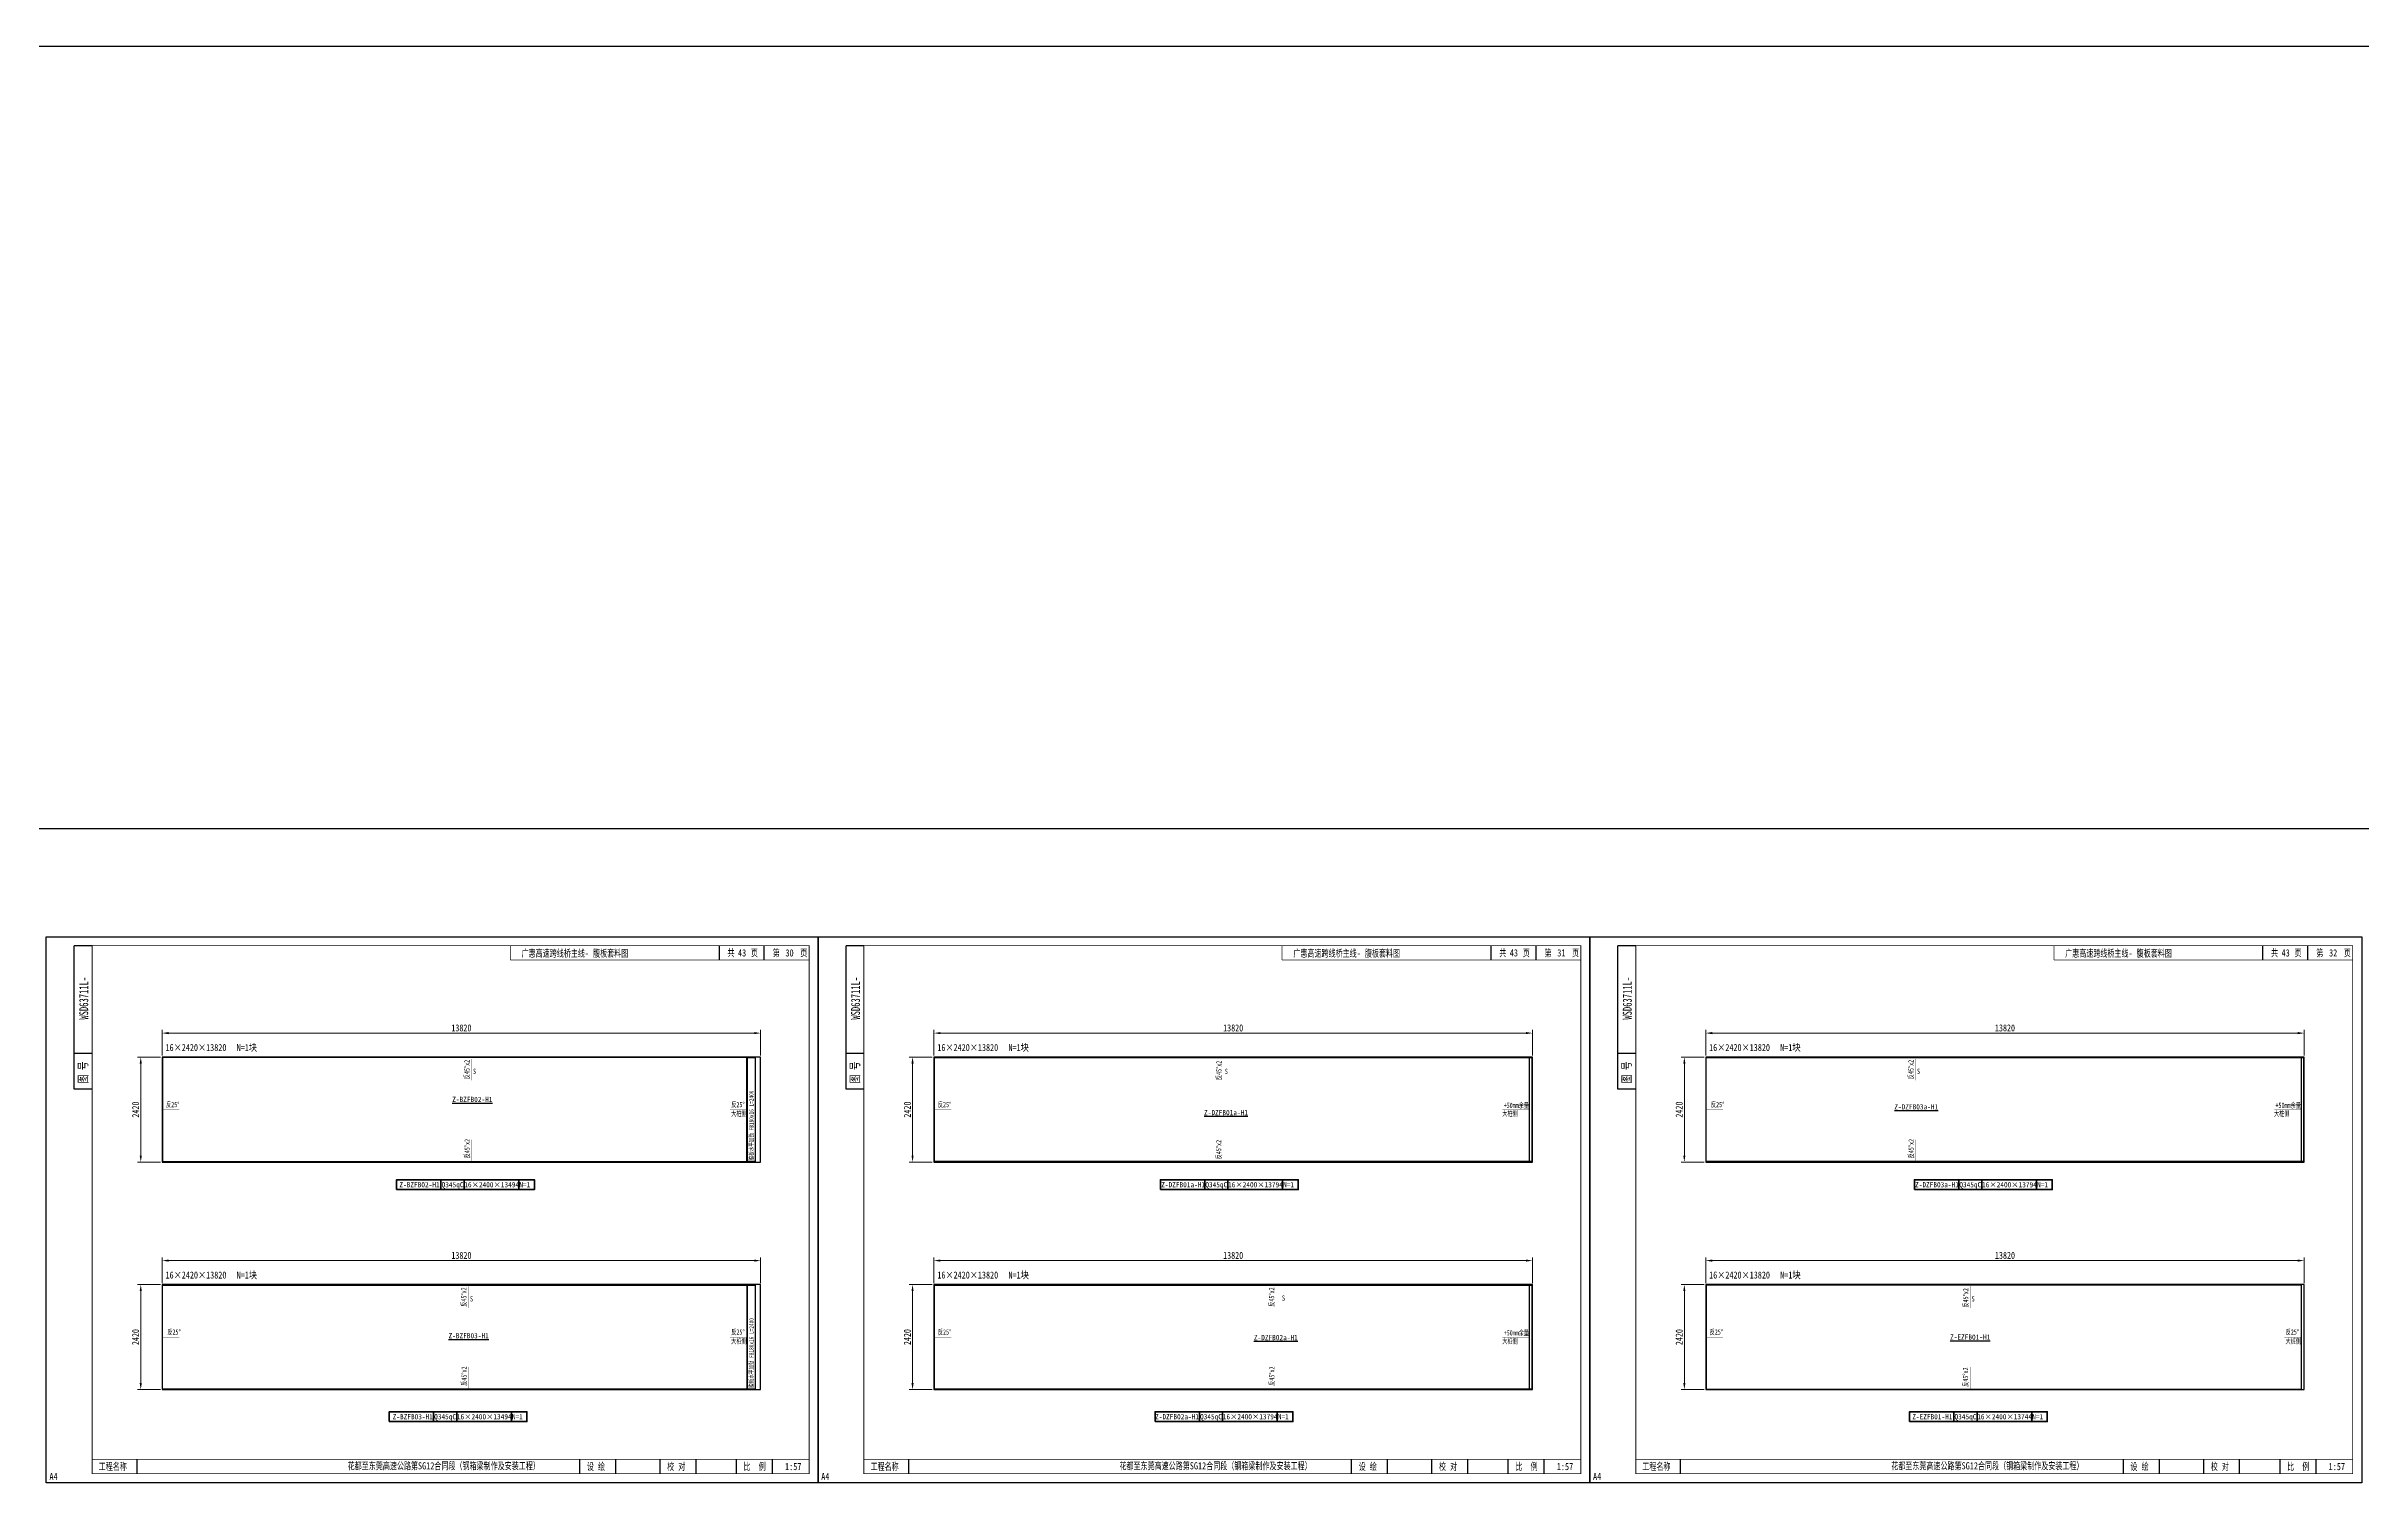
# Model space of a CAD drawing. Extents: x 1629247 to 2251351, y -601856 to -65897.
# Drawn here: x 1904992 to 1958452, y -567236 to -534088 of the extents above; entities that cross this region are included whole.
import ezdxf
from ezdxf.enums import TextEntityAlignment as Align

# ---------------------------------------------------------------- set-up
doc = ezdxf.new("R2010")
doc.units = 0
doc.header["$LTSCALE"] = 2
doc.header["$MEASUREMENT"] = 0
doc.header["$PDMODE"] = 35
doc.header["$PDSIZE"] = 50
doc.layers.get('0').update_dxf_attribs({"linetype": 'CONTINUOUS'})
doc.layers.get('Defpoints').update_dxf_attribs({"linetype": 'CONTINUOUS'})
doc.layers.add('1图框轮廓', color=7, linetype='CONTINUOUS', lineweight=35)
doc.layers.add('标注层', color=3, linetype='CONTINUOUS', lineweight=13)
doc.layers.add('A3', color=7, linetype='CONTINUOUS')
doc.styles.add('仿宋', font='仿宋_GB2312_1.ttf', dxfattribs={"width": 0.7})
doc.dimstyles.new('标准标注样式-60', dxfattribs={"dimscale": 60, "dimtxt": 2.7, "dimasz": 2.5, "dimexe": 1.25, "dimexo": 0.625, "dimtad": 1, "dimdec": 0, "dimdsep": 46, "dimtxsty": '仿宋', "dimcen": 2.5, "dimclrd": 3, "dimclre": 3, "dimclrt": 4, "dimazin": 0, "dimtfac": 1, "dimtdec": 0, "dimtmove": 0, "dimatfit": 3, "dimfxl": 1.25, "dimlwd": 13, "dimlwe": 13, "dimarcsym": 0})

# ---------------------------------------------------------------- blocks, each defined once
blk = doc.blocks.new('*D385')
at = {"color": 3, "lineweight": 13, "ltscale": 3}
for p, q in [((1907666, -557379), (1907666, -556786)), ((1921486, -557379), (1921486, -556786))]:
    blk.add_line(p, q, dxfattribs=at)
at = {"color": 3, "linetype": 'ByBlock', "lineweight": 13, "ltscale": 3}
blk.add_line((1921336, -556861), (1907816, -556861), dxfattribs=at)
at = {"color": 3, "ltscale": 3}
for points in [[(1907816, -556836), (1907816, -556886), (1907666, -556861)], [(1921336, -556836), (1921336, -556886), (1921486, -556861)]]:
    blk.add_solid(points, dxfattribs=at)
at = {"layer": 'Defpoints', "color": 0, "ltscale": 3}
for p in [(1907666, -556861), (1907666, -557416), (1921486, -557416)]:
    blk.add_point(p, dxfattribs=at)
at = {"color": 4, "ltscale": 3, "insert": (1914576, -556742), "char_height": 162, "attachment_point": 5, "style": '仿宋'}
blk.add_mtext('13820', dxfattribs=at)
blk = doc.blocks.new('*D386')
at = {"color": 3, "lineweight": 13, "ltscale": 3}
for p, q in [((1907628, -557416), (1907098, -557416)), ((1907628, -559836), (1907098, -559836))]:
    blk.add_line(p, q, dxfattribs=at)
at = {"color": 3, "linetype": 'ByBlock', "lineweight": 13, "ltscale": 3}
blk.add_line((1907173, -557566), (1907173, -559686), dxfattribs=at)
at = {"color": 3, "ltscale": 3}
for points in [[(1907148, -557566), (1907198, -557566), (1907173, -557416)], [(1907148, -559686), (1907198, -559686), (1907173, -559836)]]:
    blk.add_solid(points, dxfattribs=at)
at = {"layer": 'Defpoints', "color": 0, "ltscale": 3}
for p in [(1907666, -557416), (1907173, -559836), (1907666, -559836)]:
    blk.add_point(p, dxfattribs=at)
at = {"color": 4, "ltscale": 3, "insert": (1907054, -558626), "char_height": 162, "attachment_point": 5, "rotation": 90, "style": '仿宋'}
blk.add_mtext('2420', dxfattribs=at)
blk = doc.blocks.new('tukuangA4-')
at = {"layer": 'A3'}
for p, q in [((537, 7565), (537, 10327)), ((882, 10327), (537, 10327)), ((12951, 10051), (12951, 10327)), ((13814, 10051), (13814, 10327)), ((882, 8256), (537, 8256)), ((882, 7565), (537, 7565)), ((1745, 173), (1745, 449)), ((10266, 173), (10266, 449)), ((10957, 173), (10957, 449)), ((11811, 173), (11811, 449)), ((12502, 173), (12502, 449)), ((13280, 173), (13280, 449)), ((13971, 173), (13971, 449))]:
    blk.add_line(p, q, dxfattribs=at)
blk.add_lwpolyline([(14850, 10500), (14850, 0), (0, 0), (0, 10500)], close=True, dxfattribs=at)
for points, const_width in [([(882, 10327), (14677, 10327), (14677, 173), (882, 173), (882, 10327)], 17.3), ([(8927, 10051), (8927, 10327)], 13.8), ([(8927, 10051), (14677, 10051)], 13.8), ([(882, 449), (14677, 449)], 13.8)]:
    blk.add_lwpolyline(points, dxfattribs=dict(at, const_width=const_width))
at = {"layer": 'A3', "color": 7, "linetype": 'Continuous', "style": '仿宋', "width": 0.7}
for s, p in [('共    页', (13106, 10120)), ('第     页', (13977, 10120)), ('工程名称', (1009, 242)), ('花都至东莞高速公路第SG12合同段（钢箱梁制作及安装工程）', (5798, 255)), ('设 绘', (10401, 242)), ('校 对', (11946, 242)), ('比  例', (13415, 242))]:
    blk.add_text(s, height=138.1, dxfattribs=at).set_placement(p)
blk.add_text('WSD63711L-', height=172.6, rotation=90, dxfattribs=at).set_placement((806, 9316), align=Align.CENTER)
blk.add_text('图 号', height=172.6, rotation=90, dxfattribs=at).set_placement((793, 7681))
blk.add_text('A4', height=138.1, dxfattribs=at).set_placement((139, 50), align=Align.CENTER)
blk = doc.blocks.new('*D387')
at = {"color": 3, "lineweight": 13, "ltscale": 3}
for p, q in [((1907666, -562629), (1907666, -562036)), ((1921486, -562629), (1921486, -562036))]:
    blk.add_line(p, q, dxfattribs=at)
at = {"color": 3, "linetype": 'ByBlock', "lineweight": 13, "ltscale": 3}
blk.add_line((1921336, -562111), (1907816, -562111), dxfattribs=at)
at = {"color": 3, "ltscale": 3}
for points in [[(1907816, -562086), (1907816, -562136), (1907666, -562111)], [(1921336, -562086), (1921336, -562136), (1921486, -562111)]]:
    blk.add_solid(points, dxfattribs=at)
at = {"layer": 'Defpoints', "color": 0, "ltscale": 3}
for p in [(1907666, -562111), (1907666, -562666), (1921486, -562666)]:
    blk.add_point(p, dxfattribs=at)
at = {"color": 4, "ltscale": 3, "insert": (1914576, -561992), "char_height": 162, "attachment_point": 5, "style": '仿宋'}
blk.add_mtext('13820', dxfattribs=at)
blk = doc.blocks.new('*D388')
at = {"color": 3, "lineweight": 13, "ltscale": 3}
for p, q in [((1907628, -562666), (1907098, -562666)), ((1907628, -565086), (1907098, -565086))]:
    blk.add_line(p, q, dxfattribs=at)
at = {"color": 3, "linetype": 'ByBlock', "lineweight": 13, "ltscale": 3}
blk.add_line((1907173, -562816), (1907173, -564936), dxfattribs=at)
at = {"color": 3, "ltscale": 3}
for points in [[(1907148, -562816), (1907198, -562816), (1907173, -562666)], [(1907148, -564936), (1907198, -564936), (1907173, -565086)]]:
    blk.add_solid(points, dxfattribs=at)
at = {"layer": 'Defpoints', "color": 0, "ltscale": 3}
for p in [(1907666, -562666), (1907173, -565086), (1907666, -565086)]:
    blk.add_point(p, dxfattribs=at)
at = {"color": 4, "ltscale": 3, "insert": (1907054, -563876), "char_height": 162, "attachment_point": 5, "rotation": 90, "style": '仿宋'}
blk.add_mtext('2420', dxfattribs=at)
blk = doc.blocks.new('*D389')
at = {"color": 3, "lineweight": 13, "ltscale": 3}
for p, q in [((1925486, -557379), (1925486, -556786)), ((1939306, -557379), (1939306, -556786))]:
    blk.add_line(p, q, dxfattribs=at)
at = {"color": 3, "linetype": 'ByBlock', "lineweight": 13, "ltscale": 3}
blk.add_line((1939156, -556861), (1925636, -556861), dxfattribs=at)
at = {"color": 3, "ltscale": 3}
for points in [[(1925636, -556836), (1925636, -556886), (1925486, -556861)], [(1939156, -556836), (1939156, -556886), (1939306, -556861)]]:
    blk.add_solid(points, dxfattribs=at)
at = {"layer": 'Defpoints', "color": 0, "ltscale": 3}
for p in [(1925486, -556861), (1925486, -557416), (1939306, -557416)]:
    blk.add_point(p, dxfattribs=at)
at = {"color": 4, "ltscale": 3, "insert": (1932396, -556742), "char_height": 162, "attachment_point": 5, "style": '仿宋'}
blk.add_mtext('13820', dxfattribs=at)
blk = doc.blocks.new('*D390')
at = {"color": 3, "lineweight": 13, "ltscale": 3}
for p, q in [((1925448, -557416), (1924918, -557416)), ((1925448, -559836), (1924918, -559836))]:
    blk.add_line(p, q, dxfattribs=at)
at = {"color": 3, "linetype": 'ByBlock', "lineweight": 13, "ltscale": 3}
blk.add_line((1924993, -557566), (1924993, -559686), dxfattribs=at)
at = {"color": 3, "ltscale": 3}
for points in [[(1924968, -557566), (1925018, -557566), (1924993, -557416)], [(1924968, -559686), (1925018, -559686), (1924993, -559836)]]:
    blk.add_solid(points, dxfattribs=at)
at = {"layer": 'Defpoints', "color": 0, "ltscale": 3}
for p in [(1925486, -557416), (1924993, -559836), (1925486, -559836)]:
    blk.add_point(p, dxfattribs=at)
at = {"color": 4, "ltscale": 3, "insert": (1924874, -558626), "char_height": 162, "attachment_point": 5, "rotation": 90, "style": '仿宋'}
blk.add_mtext('2420', dxfattribs=at)
blk = doc.blocks.new('*D391')
at = {"color": 3, "lineweight": 13, "ltscale": 3}
for p, q in [((1925486, -562629), (1925486, -562036)), ((1939306, -562629), (1939306, -562036))]:
    blk.add_line(p, q, dxfattribs=at)
at = {"color": 3, "linetype": 'ByBlock', "lineweight": 13, "ltscale": 3}
blk.add_line((1939156, -562111), (1925636, -562111), dxfattribs=at)
at = {"color": 3, "ltscale": 3}
for points in [[(1925636, -562086), (1925636, -562136), (1925486, -562111)], [(1939156, -562086), (1939156, -562136), (1939306, -562111)]]:
    blk.add_solid(points, dxfattribs=at)
at = {"layer": 'Defpoints', "color": 0, "ltscale": 3}
for p in [(1925486, -562111), (1925486, -562666), (1939306, -562666)]:
    blk.add_point(p, dxfattribs=at)
at = {"color": 4, "ltscale": 3, "insert": (1932396, -561992), "char_height": 162, "attachment_point": 5, "style": '仿宋'}
blk.add_mtext('13820', dxfattribs=at)
blk = doc.blocks.new('*D392')
at = {"color": 3, "lineweight": 13, "ltscale": 3}
for p, q in [((1925448, -562666), (1924918, -562666)), ((1925448, -565086), (1924918, -565086))]:
    blk.add_line(p, q, dxfattribs=at)
at = {"color": 3, "linetype": 'ByBlock', "lineweight": 13, "ltscale": 3}
blk.add_line((1924993, -562816), (1924993, -564936), dxfattribs=at)
at = {"color": 3, "ltscale": 3}
for points in [[(1924968, -562816), (1925018, -562816), (1924993, -562666)], [(1924968, -564936), (1925018, -564936), (1924993, -565086)]]:
    blk.add_solid(points, dxfattribs=at)
at = {"layer": 'Defpoints', "color": 0, "ltscale": 3}
for p in [(1925486, -562666), (1924993, -565086), (1925486, -565086)]:
    blk.add_point(p, dxfattribs=at)
at = {"color": 4, "ltscale": 3, "insert": (1924874, -563876), "char_height": 162, "attachment_point": 5, "rotation": 90, "style": '仿宋'}
blk.add_mtext('2420', dxfattribs=at)
blk = doc.blocks.new('*D393')
at = {"color": 3, "lineweight": 13, "ltscale": 3}
for p, q in [((1943306, -557379), (1943306, -556786)), ((1957126, -557379), (1957126, -556786))]:
    blk.add_line(p, q, dxfattribs=at)
at = {"color": 3, "linetype": 'ByBlock', "lineweight": 13, "ltscale": 3}
blk.add_line((1956976, -556861), (1943456, -556861), dxfattribs=at)
at = {"color": 3, "ltscale": 3}
for points in [[(1943456, -556836), (1943456, -556886), (1943306, -556861)], [(1956976, -556836), (1956976, -556886), (1957126, -556861)]]:
    blk.add_solid(points, dxfattribs=at)
at = {"layer": 'Defpoints', "color": 0, "ltscale": 3}
for p in [(1943306, -556861), (1943306, -557416), (1957126, -557416)]:
    blk.add_point(p, dxfattribs=at)
at = {"color": 4, "ltscale": 3, "insert": (1950216, -556742), "char_height": 162, "attachment_point": 5, "style": '仿宋'}
blk.add_mtext('13820', dxfattribs=at)
blk = doc.blocks.new('*D394')
at = {"color": 3, "lineweight": 13, "ltscale": 3}
for p, q in [((1943268, -557416), (1942738, -557416)), ((1943268, -559836), (1942738, -559836))]:
    blk.add_line(p, q, dxfattribs=at)
at = {"color": 3, "linetype": 'ByBlock', "lineweight": 13, "ltscale": 3}
blk.add_line((1942813, -557566), (1942813, -559686), dxfattribs=at)
at = {"color": 3, "ltscale": 3}
for points in [[(1942788, -557566), (1942838, -557566), (1942813, -557416)], [(1942788, -559686), (1942838, -559686), (1942813, -559836)]]:
    blk.add_solid(points, dxfattribs=at)
at = {"layer": 'Defpoints', "color": 0, "ltscale": 3}
for p in [(1943306, -557416), (1942813, -559836), (1943306, -559836)]:
    blk.add_point(p, dxfattribs=at)
at = {"color": 4, "ltscale": 3, "insert": (1942694, -558626), "char_height": 162, "attachment_point": 5, "rotation": 90, "style": '仿宋'}
blk.add_mtext('2420', dxfattribs=at)
blk = doc.blocks.new('*D395')
at = {"color": 3, "lineweight": 13, "ltscale": 3}
for p, q in [((1943306, -562629), (1943306, -562036)), ((1957126, -562629), (1957126, -562036))]:
    blk.add_line(p, q, dxfattribs=at)
at = {"color": 3, "linetype": 'ByBlock', "lineweight": 13, "ltscale": 3}
blk.add_line((1956976, -562111), (1943456, -562111), dxfattribs=at)
at = {"color": 3, "ltscale": 3}
for points in [[(1943456, -562086), (1943456, -562136), (1943306, -562111)], [(1956976, -562086), (1956976, -562136), (1957126, -562111)]]:
    blk.add_solid(points, dxfattribs=at)
at = {"layer": 'Defpoints', "color": 0, "ltscale": 3}
for p in [(1943306, -562111), (1943306, -562666), (1957126, -562666)]:
    blk.add_point(p, dxfattribs=at)
at = {"color": 4, "ltscale": 3, "insert": (1950216, -561992), "char_height": 162, "attachment_point": 5, "style": '仿宋'}
blk.add_mtext('13820', dxfattribs=at)
blk = doc.blocks.new('*D396')
at = {"color": 3, "lineweight": 13, "ltscale": 3}
for p, q in [((1943268, -562666), (1942738, -562666)), ((1943268, -565086), (1942738, -565086))]:
    blk.add_line(p, q, dxfattribs=at)
at = {"color": 3, "linetype": 'ByBlock', "lineweight": 13, "ltscale": 3}
blk.add_line((1942813, -562816), (1942813, -564936), dxfattribs=at)
at = {"color": 3, "ltscale": 3}
for points in [[(1942788, -562816), (1942838, -562816), (1942813, -562666)], [(1942788, -564936), (1942838, -564936), (1942813, -565086)]]:
    blk.add_solid(points, dxfattribs=at)
at = {"layer": 'Defpoints', "color": 0, "ltscale": 3}
for p in [(1943306, -562666), (1942813, -565086), (1943306, -565086)]:
    blk.add_point(p, dxfattribs=at)
at = {"color": 4, "ltscale": 3, "insert": (1942694, -563876), "char_height": 162, "attachment_point": 5, "rotation": 90, "style": '仿宋'}
blk.add_mtext('2420', dxfattribs=at)

msp = doc.modelspace()

# ---------------------------------------------------------------- linework, layer by layer
at = {"color": 8, "ltscale": 3}
for p, q in [((1852530.5, -534088.3), (2049720.8, -534088.3)), ((1852530.5, -552139.4), (2049720.8, -552139.4))]:
    msp.add_line(p, q, dxfattribs=at)
at = {"color": 3, "ltscale": 3}
for p, q in [((1939239.9, -559826), (1939239.9, -557426)), ((1957059.9, -559826), (1957059.9, -557426)), ((1939239.9, -565076.3), (1939239.9, -562676.3))]:
    msp.add_line(p, q, dxfattribs=at)
at = {"color": 8, "ltscale": 3}
for points in [[(1907665.9, -559836), (1921485.9, -559836), (1921485.9, -557416), (1907665.9, -557416)], [(1925485.9, -559836), (1939305.9, -559836), (1939305.9, -557416), (1925485.9, -557416)], [(1943305.9, -559836), (1957125.9, -559836), (1957125.9, -557416), (1943305.9, -557416)], [(1907665.9, -565086.3), (1921485.9, -565086.3), (1921485.9, -562666.3), (1907665.9, -562666.3)], [(1925485.9, -565086.3), (1939305.9, -565086.3), (1939305.9, -562666.3), (1925485.9, -562666.3)], [(1943305.9, -565086.3), (1957125.9, -565086.3), (1957125.9, -562666.3), (1943305.9, -562666.3)]]:
    msp.add_lwpolyline(points, close=True, dxfattribs=at)
at = {"color": 1}
for points in [[(1907675.9, -559826), (1921169.9, -559826), (1921169.9, -557426), (1907675.9, -557426)], [(1939239.9, -557426), (1939289.9, -557426), (1939289.9, -559826), (1939239.9, -559826), (1939239.9, -559826), (1925495.9, -559826), (1925495.9, -557426)], [(1921169.9, -565076.3), (1907675.9, -565076.3), (1907675.9, -562676.3), (1921169.9, -562676.3)], [(1939239.9, -565076.3), (1925495.9, -565076.3), (1925495.9, -562676.3), (1939239.9, -562676.3), (1939289.9, -562676.3), (1939289.9, -565076.3)], [(1943315.9, -565076.3), (1957059.9, -565076.3), (1957059.9, -562676.3), (1943315.9, -562676.3)]]:
    msp.add_lwpolyline(points, close=True, dxfattribs=at)
at = {"color": 2, "ltscale": 3}
for points in [[(1921359.9, -557426), (1921359.9, -559826), (1921179.9, -559826), (1921179.9, -557426)], [(1921359.9, -562676.3), (1921359.9, -565076.3), (1921179.9, -565076.3), (1921179.9, -562676.3)]]:
    msp.add_lwpolyline(points, close=True, dxfattribs=at)
at = {"color": 1}
msp.add_lwpolyline([(1957059.9, -557426), (1957109.9, -557426), (1957109.9, -559826), (1957059.9, -559826), (1943315.9, -559826), (1943315.9, -557426), (1957059.9, -557426)], dxfattribs=at)
at = {"layer": '1图框轮廓', "color": 30, "ltscale": 3}
for p, q in [((1914104.7, -560471.9), (1914104.7, -560246.9)), ((1914639.2, -560471.9), (1914639.2, -560246.9)), ((1915902.2, -560471.9), (1915902.2, -560246.9)), ((1931739.1, -560471.9), (1931739.1, -560246.9)), ((1932273.6, -560471.9), (1932273.6, -560246.9)), ((1933536.6, -560471.9), (1933536.6, -560246.9)), ((1949148.2, -560471.9), (1949148.2, -560246.9)), ((1949682.7, -560471.9), (1949682.7, -560246.9)), ((1950945.7, -560471.9), (1950945.7, -560246.9)), ((1913932.9, -565826.1), (1913932.9, -565601.1)), ((1914467.4, -565826.1), (1914467.4, -565601.1)), ((1915730.4, -565826.1), (1915730.4, -565601.1)), ((1931616.9, -565826.1), (1931616.9, -565601.1)), ((1932151.4, -565826.1), (1932151.4, -565601.1)), ((1933414.4, -565826.1), (1933414.4, -565601.1)), ((1949036.4, -565826.1), (1949036.4, -565601.1)), ((1949570.9, -565826.1), (1949570.9, -565601.1)), ((1950833.9, -565826.1), (1950833.9, -565601.1))]:
    msp.add_line(p, q, dxfattribs=at)
for points in [[(1913081.3, -560471.9), (1916262.2, -560471.9), (1916262.2, -560246.9), (1913081.3, -560246.9)], [(1930715.7, -560471.9), (1933896.6, -560471.9), (1933896.6, -560246.9), (1930715.7, -560246.9)], [(1948124.8, -560471.9), (1951305.7, -560471.9), (1951305.7, -560246.9), (1948124.8, -560246.9)], [(1912909.5, -565826.1), (1916090.4, -565826.1), (1916090.4, -565601.1), (1912909.5, -565601.1)], [(1930593.5, -565826.1), (1933774.4, -565826.1), (1933774.4, -565601.1), (1930593.5, -565601.1)], [(1948013, -565826.1), (1951193.9, -565826.1), (1951193.9, -565601.1), (1948013, -565601.1)]]:
    msp.add_lwpolyline(points, close=True, dxfattribs=at)
at = {"layer": '标注层', "color": 42}
for points in [[(1914819.3, -557445.5, 0, 25, 0), (1914819.3, -557520.3, 5, 5, 0), (1914819.3, -557951.4, 5, 5, 0)], [(1932177.1, -557445.5, 0, 25, 0), (1932177.1, -557520.3, 5, 5, 0), (1932177.1, -557951.4, 5, 5, 0)], [(1948159.8, -557445.5, 0, 25, 0), (1948159.8, -557520.3, 5, 5, 0), (1948159.8, -557951.4, 5, 5, 0)], [(1907675.9, -558626, 0, 25, 0), (1907750.7, -558626, 5, 5, 0), (1908067.2, -558626, 5, 5, 0)], [(1921169.9, -558626, 0, 25, 0), (1921095.1, -558626, 5, 5, 0), (1920778.5, -558626, 5, 5, 0)], [(1925495.9, -558626, 0, 25, 0), (1925570.7, -558626, 5, 5, 0), (1925887.2, -558626, 5, 5, 0)], [(1939239.9, -558626, 0, 25, 0), (1939165.1, -558626, 5, 5, 0), (1938613.2, -558626, 5, 5, 0)], [(1943315.9, -558626, 0, 25, 0), (1943390.7, -558626, 5, 5, 0), (1943707.2, -558626, 5, 5, 0)], [(1957059.9, -558626, 0, 25, 0), (1956985.1, -558626, 5, 5, 0), (1956433.2, -558626, 5, 5, 0)], [(1914819.3, -559823.9, 0, 25, 0), (1914819.3, -559749.1, 5, 5, 0), (1914819.3, -559318, 5, 5, 0)], [(1932177.1, -559823.9, 0, 25, 0), (1932177.1, -559749.1, 5, 5, 0), (1932177.1, -559318, 5, 5, 0)], [(1948159.8, -559823.9, 0, 25, 0), (1948159.8, -559749.1, 5, 5, 0), (1948159.8, -559318, 5, 5, 0)], [(1914748.8, -562695.8, 0, 25, 0), (1914748.8, -562770.6, 5, 5, 0), (1914748.8, -563201.6, 5, 5, 0)], [(1933399.3, -562695.8, 0, 25, 0), (1933399.3, -562770.6, 5, 5, 0), (1933399.3, -563201.6, 5, 5, 0)], [(1949420.4, -562695.8, 0, 25, 0), (1949420.4, -562770.6, 5, 5, 0), (1949420.4, -563201.6, 5, 5, 0)], [(1907675.9, -563876.3, 0, 25, 0), (1907750.7, -563876.3, 5, 5, 0), (1908067.2, -563876.3, 5, 5, 0)], [(1921169.9, -563876.3, 0, 25, 0), (1921095.1, -563876.3, 5, 5, 0), (1920778.5, -563876.3, 5, 5, 0)], [(1925495.9, -563876.3, 0, 25, 0), (1925570.7, -563876.3, 5, 5, 0), (1925887.2, -563876.3, 5, 5, 0)], [(1939239.9, -563876.3, 0, 25, 0), (1939165.1, -563876.3, 5, 5, 0), (1938613.2, -563876.3, 5, 5, 0)], [(1943315.9, -563876.3, 0, 25, 0), (1943390.7, -563876.3, 5, 5, 0), (1943707.2, -563876.3, 5, 5, 0)], [(1957059.9, -563876.3, 0, 25, 0), (1956985.1, -563876.3, 5, 5, 0), (1956668.5, -563876.3, 5, 5, 0)], [(1914748.8, -565074.2, 0, 25, 0), (1914748.8, -564999.4, 5, 5, 0), (1914748.8, -564568.3, 5, 5, 0)], [(1933399.3, -565074.2, 0, 25, 0), (1933399.3, -564999.4, 5, 5, 0), (1933399.3, -564568.3, 5, 5, 0)], [(1949420.4, -565074.2, 0, 25, 0), (1949420.4, -564999.4, 5, 5, 0), (1949420.4, -564568.3, 5, 5, 0)]]:
    msp.add_lwpolyline(points, format="xyseb", dxfattribs=at)

# ---------------------------------------------------------------- block references
at = {"color": 8, "xscale": 1.19999999999709, "yscale": 1.200000000000728, "zscale": 1.2}
for p in [(1904992.2, -567236), (1922812.2, -567236), (1940632.2, -567236)]:
    msp.add_blockref('tukuangA4-', p, dxfattribs=at)

# ---------------------------------------------------------------- texts
at = {"color": 7, "style": '仿宋', "width": 0.85}
for s, p in [('16×2420×13820', (1907745.3, -557274.6)), ('N=1块', (1909386.2, -557274.6)), ('16×2420×13820', (1925565.3, -557274.6)), ('N=1块', (1927206.2, -557274.6)), ('16×2420×13820', (1943385.3, -557274.6)), ('N=1块', (1945026.2, -557274.6)), ('16×2420×13820', (1907745.3, -562524.9)), ('N=1块', (1909386.2, -562524.9)), ('16×2420×13820', (1925565.3, -562524.9)), ('N=1块', (1927206.2, -562524.9)), ('16×2420×13820', (1943385.3, -562524.9)), ('N=1块', (1945026.2, -562524.9))]:
    msp.add_text(s, height=162, dxfattribs=at).set_placement(p)
at = {"color": 6, "style": '仿宋', "width": 0.85}
for s, p in [('%%UZ-BZFB02-H1', (1914828.6, -558391.1)), ('%%UZ-DZFB01a-H1', (1932230.5, -558694.8)), ('%%UZ-DZFB03a-H1', (1948168.1, -558561.9)), ('%%UZ-BZFB03-H1', (1914743.8, -563845)), ('%%UZ-DZFB02a-H1', (1933380.6, -563886.7)), ('%%UZ-EZFB01-H1', (1949412.9, -563876.3))]:
    msp.add_text(s, height=121.5, dxfattribs=at).set_placement(p, align=Align.MIDDLE_CENTER)
at = {"color": 7, "style": '仿宋', "width": 0.75}
for p in [(1921270.9, -558992), (1921270.9, -564242.2)]:
    msp.add_text('腹板水平加劲 FB180x16 L=2400', height=100, rotation=90, dxfattribs=at).set_placement(p, align=Align.MIDDLE_CENTER)
at = {"color": 7, "style": '仿宋', "width": 0.85}
for s, p in [('Z-BZFB02-H1', (1913609, -560359.4)), ('Q345qC', (1914371.9, -560359.4)), ('N=1 ', (1916082.2, -560359.4)), ('Z-DZFB01a-H1', (1931241.2, -560359.4)), ('Q345qC', (1932006.3, -560359.4)), ('N=1 ', (1933716.6, -560359.4)), ('Z-DZFB03a-H1', (1948646.2, -560359.4)), ('Q345qC', (1949415.5, -560359.4)), ('N=1 ', (1951125.7, -560359.4)), ('Z-BZFB03-H1', (1913454, -565713.6)), ('Q345qC', (1914200.1, -565713.6)), ('N=1 ', (1915910.4, -565713.6)), ('Z-DZFB02a-H1', (1931099.8, -565713.6)), ('Q345qC', (1931884.1, -565713.6)), ('N=1 ', (1933594.4, -565713.6)), ('Z-EZFB01-H1', (1948539.8, -565713.6)), ('Q345qC', (1949303.6, -565713.6)), ('N=1 ', (1951013.9, -565713.6))]:
    msp.add_text(s, height=121.5, dxfattribs=at).set_placement(p, align=Align.MIDDLE_CENTER)
for s, p in [('16×2400×13494', (1914643.7, -560359.4)), ('16×2400×13794', (1932278.1, -560359.4)), ('16×2400×13794', (1949687.2, -560359.4)), ('16×2400×13494', (1914471.9, -565713.6)), ('16×2400×13794', (1932155.9, -565713.6)), ('16×2400×13744', (1949575.4, -565713.6))]:
    msp.add_text(s, height=121.5, dxfattribs=at).set_placement(p, align=Align.MIDDLE_LEFT)
at = {"layer": 'A3', "color": 6, "linetype": 'Continuous', "style": '仿宋', "width": 0.7}
for p in [(1915966, -555101.7), (1933786, -555101.7), (1951606, -555101.7)]:
    msp.add_text('广惠高速跨线桥主线- 腹板套料图', height=165.714, dxfattribs=at).set_placement(p)
at = {"layer": 'A3', "color": 1, "linetype": 'Continuous', "style": '仿宋', "width": 0.7}
for s, p in [('43', (1920962.7, -555092.5)), ('30', (1922058.8, -555092.5)), ('43', (1938782.7, -555092.5)), ('31', (1939878.8, -555092.5)), ('43', (1956602.7, -555092.5)), ('32', (1957698.8, -555092.5))]:
    msp.add_text(s, height=165.71, dxfattribs=at).set_placement(p)
at = {"layer": 'A3', "color": 7, "linetype": 'Continuous', "style": '仿宋', "width": 0.7}
for p in [(1922048.2, -566946.2), (1939868.2, -566946.2), (1957688.2, -566946.2)]:
    msp.add_text('1:57', height=165.71, dxfattribs=at).set_placement(p)
at = {"layer": '标注层', "color": 42, "style": '仿宋', "width": 0.7}
for p in [(1914763.7, -557925.4), (1932126.6, -557945.3), (1948104.2, -557925.4), (1914768.9, -559751), (1932121.5, -559773.9), (1948109.3, -559751), (1914693.2, -563175.7), (1933343.8, -563175.7), (1949369.9, -563195.6), (1914698.4, -565001.3), (1933348.9, -565001.3), (1949364.8, -565024.2)]:
    msp.add_text('反45%%Dx2', height=121.5, rotation=90, dxfattribs=at).set_placement(p)
for s, p in [('S', (1914845, -557803.9)), ('S', (1932202.7, -557803.9)), ('S', (1948185.4, -557803.9)), ('反25%%D', (1907757, -558570.4)), ('大桩侧', (1920804.7, -558779.6)), ('反25%%D', (1920807.4, -558570.4)), ('反25%%D', (1925577, -558570.4)), ('大桩侧', (1938608.2, -558779.6)), ('+50mm余量', (1938642, -558588.2)), ('反25%%D', (1943426.9, -558570.4)), ('大桩侧', (1956428.2, -558779.6)), ('+50mm余量', (1956462, -558588.2)), ('S', (1914774.5, -563054.2)), ('S', (1933523, -563037)), ('S', (1949446, -563054.2)), ('反25%%D', (1907786.9, -563820.7)), ('大桩侧', (1920804.7, -564029.9)), ('反25%%D', (1920807.4, -563820.7)), ('反25%%D', (1925577, -563820.7)), ('大桩侧', (1938608.2, -564029.9)), ('+50mm余量', (1938642, -563838.5)), ('反25%%D', (1943397, -563820.7)), ('大桩侧', (1956694.7, -564029.9)), ('反25%%D', (1956697.4, -563820.7))]:
    msp.add_text(s, height=121.5, dxfattribs=at).set_placement(p)

# ---------------------------------------------------------------- dimensions: what is measured, and where the dimension line sits
at = {"color": 8, "ltscale": 3}
for base, p1, p2, picture, middle in [((1907665.9, -556860.6), (1921485.9, -557416), (1907665.9, -557416), '*D385', (1914575.9, -556742.1)), ((1925485.9, -556860.6), (1939305.9, -557416), (1925485.9, -557416), '*D389', (1932395.9, -556742.1)), ((1943305.9, -556860.6), (1957125.9, -557416), (1943305.9, -557416), '*D393', (1950215.9, -556742.1)), ((1907665.9, -562110.8), (1921485.9, -562666.3), (1907665.9, -562666.3), '*D387', (1914575.9, -561992.3)), ((1925485.9, -562110.8), (1939305.9, -562666.3), (1925485.9, -562666.3), '*D391', (1932395.9, -561992.3)), ((1943305.9, -562110.8), (1957125.9, -562666.3), (1943305.9, -562666.3), '*D395', (1950215.9, -561992.3))]:
    dim = msp.add_linear_dim(base=base, p1=p1, p2=p2, dimstyle='标准标注样式-60', dxfattribs=at)
    dim.commit()
    dim.dimension.update_dxf_attribs({"geometry": picture, "text_midpoint": middle})
for base, p1, p2, picture, middle in [((1907172.9, -559836), (1907665.9, -557416), (1907665.9, -559836), '*D386', (1907054.4, -558626)), ((1924992.9, -559836), (1925485.9, -557416), (1925485.9, -559836), '*D390', (1924874.4, -558626)), ((1942812.9, -559836), (1943305.9, -557416), (1943305.9, -559836), '*D394', (1942694.4, -558626)), ((1907172.9, -565086.3), (1907665.9, -562666.3), (1907665.9, -565086.3), '*D388', (1907054.4, -563876.3)), ((1924992.9, -565086.3), (1925485.9, -562666.3), (1925485.9, -565086.3), '*D392', (1924874.4, -563876.3)), ((1942812.9, -565086.3), (1943305.9, -562666.3), (1943305.9, -565086.3), '*D396', (1942694.4, -563876.3))]:
    dim = msp.add_linear_dim(base=base, p1=p1, p2=p2, angle=90, dimstyle='标准标注样式-60', dxfattribs=at)
    dim.commit()
    dim.dimension.update_dxf_attribs({"geometry": picture, "text_midpoint": middle})

doc.saveas('drawing.dxf')
